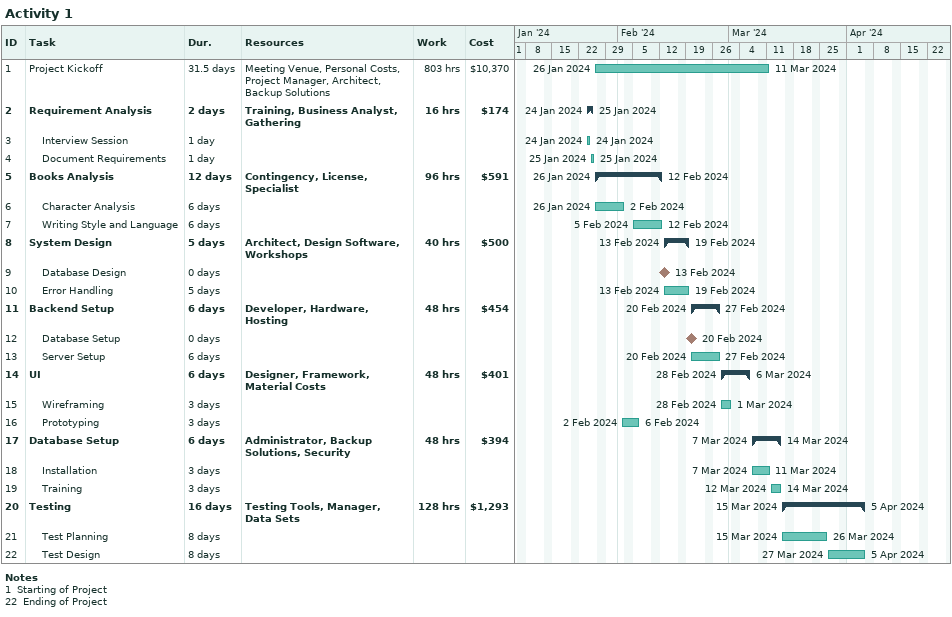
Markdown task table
Activity 1

| ID | Level | Task | Duration | Start | Finish | Resources | Work (h) | Cost ($) |
|---|---|---|---|---|---|---|---|---|
| 1 | 1 | Project Kickoff | 31.5d | 2024-01-26 | 2024-03-11 | Meeting Venue, Personal Costs, Project Manager, Architect, Backup Solutions | 803 | 10370 |
| 2 | 1 | **Requirement Analysis** | 2d | 2024-01-24 | 2024-01-25 | Training, Business Analyst, Gathering | 16 | 174 |
| 3 | 2 | Interview Session | 1d | 2024-01-24 | 2024-01-24 |  |  |  |
| 4 | 2 | Document Requirements | 1d | 2024-01-25 | 2024-01-25 |  |  |  |
| 5 | 1 | **Books Analysis** | 12d | 2024-01-26 | 2024-02-12 | Contingency, License, Specialist | 96 | 591 |
| 6 | 2 | Character Analysis | 6d | 2024-01-26 | 2024-02-02 |  |  |  |
| 7 | 2 | Writing Style and Language | 6d | 2024-02-05 | 2024-02-12 |  |  |  |
| 8 | 1 | **System Design** | 5d | 2024-02-13 | 2024-02-19 | Architect, Design Software, Workshops | 40 | 500 |
| 9 | 2 | Database Design | 0d | 2024-02-13 | 2024-02-13 |  |  |  |
| 10 | 2 | Error Handling | 5d | 2024-02-13 | 2024-02-19 |  |  |  |
| 11 | 1 | **Backend Setup** | 6d | 2024-02-20 | 2024-02-27 | Developer, Hardware, Hosting | 48 | 454 |
| 12 | 2 | Database Setup | 0d | 2024-02-20 | 2024-02-20 |  |  |  |
| 13 | 2 | Server Setup | 6d | 2024-02-20 | 2024-02-27 |  |  |  |
| 14 | 1 | **UI** | 6d | 2024-02-28 | 2024-03-06 | Designer, Framework, Material Costs | 48 | 401 |
| 15 | 2 | Wireframing | 3d | 2024-02-28 | 2024-03-01 |  |  |  |
| 16 | 2 | Prototyping | 3d | 2024-02-02 | 2024-02-06 |  |  |  |
| 17 | 1 | **Database Setup** | 6d | 2024-03-07 | 2024-03-14 | Administrator, Backup Solutions, Security | 48 | 394 |
| 18 | 2 | Installation | 3d | 2024-03-07 | 2024-03-11 |  |  |  |
| 19 | 2 | Training | 3d | 2024-03-12 | 2024-03-14 |  |  |  |
| 20 | 1 | **Testing** | 16d | 2024-03-15 | 2024-04-05 | Testing Tools, Manager, Data Sets | 128 | 1293 |
| 21 | 2 | Test Planning | 8d | 2024-03-15 | 2024-03-26 |  |  |  |
| 22 | 2 | Test Design | 8d | 2024-03-27 | 2024-04-05 |  |  |  |

Notes
- 1: Starting of Project
- 22: Ending of Project
